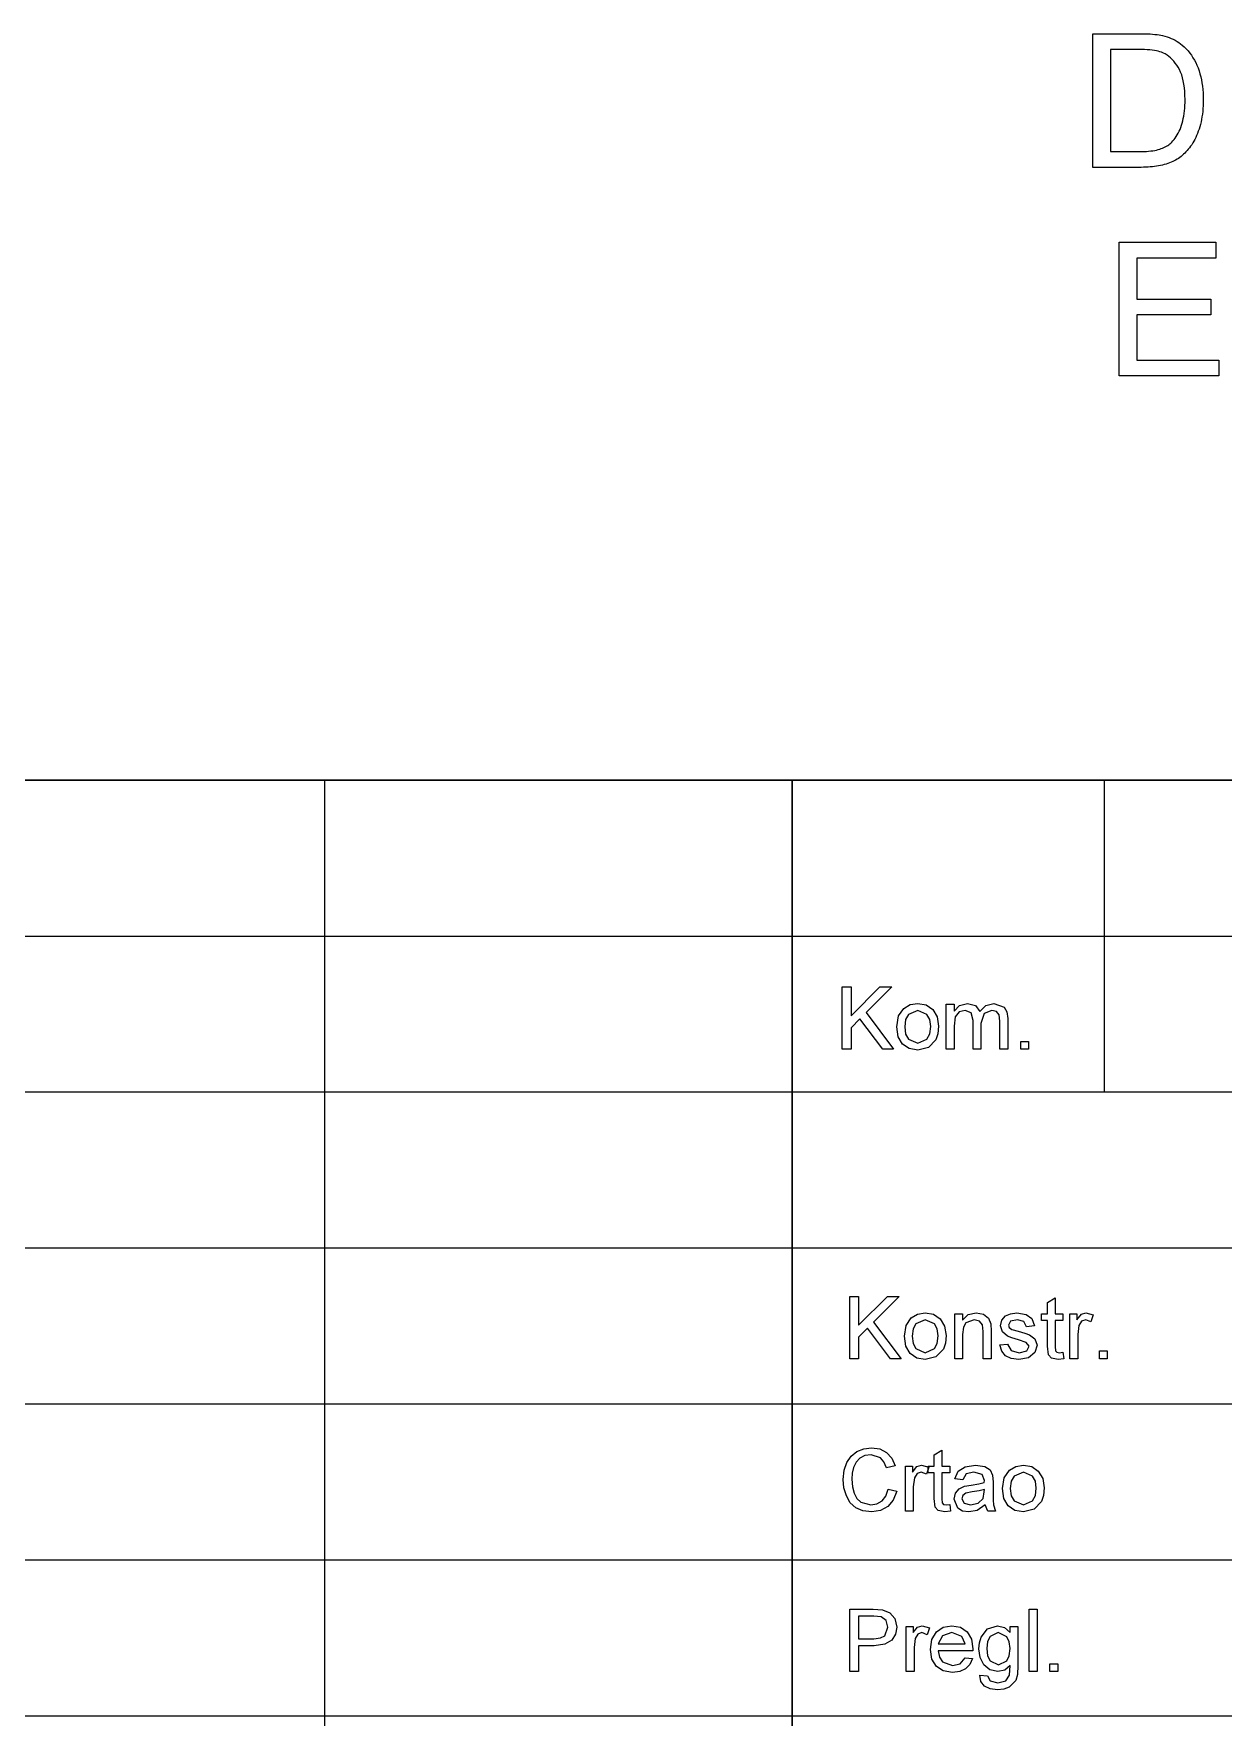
# Model space of a CAD drawing. Extents: x 0 to 297, y 0 to 420.
# Drawn here: x 207.18 to 233.89, y 18.97 to 56.75 of the extents above; entities that cross this region are included whole.
import ezdxf

# ---------------------------------------------------------------- set-up
doc = ezdxf.new("R2010")
doc.units = 0

msp = doc.modelspace()

# ---------------------------------------------------------------- linework, layer by layer
at = {"color": 7, "lineweight": 30}
for p, q in [((142.421, 40), (292, 40)), ((224.211, 40), (224.211, 5))]:
    msp.add_line(p, q, dxfattribs=at)
at = {"color": 7, "lineweight": 13}
for p, q in [((213.711, 40), (213.711, 5)), ((142.421, 36.5), (292, 36.5)), ((292, 33), (142.421, 33)), ((142.421, 29.5), (260.611, 29.5)), ((142.421, 26), (260.611, 26)), ((142.421, 22.5), (260.611, 22.5)), ((142.421, 19), (292, 19))]:
    msp.add_line(p, q, dxfattribs=at)
at = {"color": 7, "lineweight": 13, "ltscale": 0.175}
msp.add_line((231.211, 40), (231.211, 33), dxfattribs=at)
at = {"color": 7, "lineweight": 13}
for points in [[(230.957, 53.751), (230.957, 56.751), (231.99, 56.751), (232.058, 56.751), (232.123, 56.749), (232.185, 56.747), (232.243, 56.744), (232.298, 56.74), (232.35, 56.736), (232.399, 56.73), (232.444, 56.724), (232.486, 56.716), (232.524, 56.708), (232.575, 56.695), (232.624, 56.68), (232.672, 56.664), (232.718, 56.645), (232.763, 56.625), (232.806, 56.602), (232.848, 56.578), (232.888, 56.552), (232.927, 56.523), (232.964, 56.493), (233.01, 56.452), (233.054, 56.408), (233.096, 56.363), (233.135, 56.315), (233.172, 56.265), (233.206, 56.212), (233.238, 56.158), (233.267, 56.101), (233.294, 56.042), (233.319, 55.981), (233.341, 55.917), (233.361, 55.852), (233.379, 55.785), (233.394, 55.717), (233.407, 55.646), (233.418, 55.574), (233.426, 55.5), (233.432, 55.424), (233.436, 55.347), (233.437, 55.267), (233.436, 55.2), (233.434, 55.134), (233.43, 55.069), (233.424, 55.006), (233.417, 54.945), (233.408, 54.885), (233.398, 54.827), (233.386, 54.77), (233.372, 54.715), (233.357, 54.662), (233.341, 54.61), (233.323, 54.56), (233.305, 54.511), (233.286, 54.465), (233.266, 54.42), (233.245, 54.378), (233.223, 54.337), (233.2, 54.298), (233.177, 54.26), (233.152, 54.225), (233.127, 54.191), (233.101, 54.159), (233.075, 54.128), (233.049, 54.098), (233.022, 54.07), (232.994, 54.044), (232.966, 54.019), (232.938, 53.995), (232.909, 53.973), (232.879, 53.953), (232.849, 53.933), (232.817, 53.915), (232.785, 53.897), (232.751, 53.881), (232.715, 53.865), (232.679, 53.851), (232.641, 53.837), (232.602, 53.825), (232.562, 53.813), (232.521, 53.802), (232.478, 53.792), (232.435, 53.784), (232.39, 53.776), (232.343, 53.769), (232.296, 53.764), (232.247, 53.759), (232.197, 53.756), (232.145, 53.753), (232.093, 53.752), (232.039, 53.751)], [(231.354, 54.105), (231.994, 54.105), (232.052, 54.106), (232.108, 54.107), (232.161, 54.11), (232.211, 54.114), (232.259, 54.119), (232.304, 54.125), (232.347, 54.132), (232.387, 54.14), (232.425, 54.15), (232.46, 54.16), (232.493, 54.172), (232.524, 54.184), (232.555, 54.197), (232.584, 54.212), (232.611, 54.227), (232.638, 54.243), (232.662, 54.26), (232.686, 54.278), (232.708, 54.296), (232.729, 54.316), (232.756, 54.345), (232.783, 54.376), (232.808, 54.409), (232.832, 54.444), (232.854, 54.481), (232.876, 54.52), (232.896, 54.561), (232.915, 54.604), (232.932, 54.649), (232.949, 54.695), (232.964, 54.744), (232.977, 54.795), (232.989, 54.848), (232.999, 54.902), (233.008, 54.959), (233.015, 55.018), (233.02, 55.079), (233.024, 55.142), (233.027, 55.207), (233.028, 55.274), (233.026, 55.365), (233.021, 55.453), (233.014, 55.536), (233.003, 55.615), (232.989, 55.69), (232.972, 55.76), (232.952, 55.826), (232.929, 55.887), (232.902, 55.944), (232.873, 55.997), (232.841, 56.046), (232.809, 56.091), (232.774, 56.134), (232.739, 56.172), (232.702, 56.208), (232.664, 56.24), (232.624, 56.269), (232.583, 56.295), (232.541, 56.317), (232.497, 56.336), (232.464, 56.347), (232.426, 56.358), (232.384, 56.367), (232.339, 56.375), (232.289, 56.382), (232.236, 56.387), (232.179, 56.391), (232.118, 56.395), (232.053, 56.396), (231.984, 56.397), (231.354, 56.397)], [(231.546, 49.069), (231.546, 52.069), (233.715, 52.069), (233.715, 51.715), (231.943, 51.715), (231.943, 50.796), (233.603, 50.796), (233.603, 50.444), (231.943, 50.444), (231.943, 49.423), (233.785, 49.423), (233.785, 49.069)], [(225.335, 33.958), (225.335, 35.358), (225.53, 35.358), (225.53, 34.71), (226.178, 35.358), (226.444, 35.358), (225.867, 34.782), (226.482, 33.958), (226.245, 33.958), (225.731, 34.645), (225.53, 34.444), (225.53, 33.958)], [(226.56, 34.464), (226.599, 34.707), (226.714, 34.877), (226.857, 34.961), (227.027, 34.989), (227.214, 34.955), (227.363, 34.853), (227.461, 34.691), (227.494, 34.478), (227.479, 34.305), (227.436, 34.173), (227.268, 34), (227.027, 33.939), (226.838, 33.973), (226.689, 34.074), (226.592, 34.239)], [(226.735, 34.464), (226.756, 34.302), (226.818, 34.187), (227.027, 34.094), (227.235, 34.187), (227.298, 34.304), (227.319, 34.47), (227.298, 34.627), (227.235, 34.741), (227.027, 34.833), (226.818, 34.742), (226.756, 34.626)], [(227.669, 33.958), (227.669, 34.969), (227.844, 34.969), (227.844, 34.817), (227.967, 34.942), (228.141, 34.989), (228.321, 34.94), (228.419, 34.805), (228.558, 34.943), (228.734, 34.989), (228.968, 34.906), (229.029, 34.8), (229.049, 34.65), (229.049, 33.958), (228.874, 33.958), (228.874, 34.588), (228.857, 34.734), (228.797, 34.806), (228.694, 34.833), (228.517, 34.763), (228.446, 34.539), (228.446, 33.958), (228.271, 33.958), (228.271, 34.608), (228.23, 34.777), (228.093, 34.833), (227.96, 34.796), (227.871, 34.685), (227.844, 34.477), (227.844, 33.958)], [(229.341, 33.958), (229.341, 34.133), (229.516, 34.133), (229.516, 33.958)], [(225.505, 27.014), (225.505, 28.414), (225.699, 28.414), (225.699, 27.766), (226.347, 28.414), (226.613, 28.414), (226.036, 27.838), (226.652, 27.014), (226.414, 27.014), (225.9, 27.701), (225.699, 27.5), (225.699, 27.014)], [(230.288, 27.161), (230.307, 27.01), (230.177, 26.995), (230.032, 27.024), (229.959, 27.1), (229.938, 27.299), (229.938, 27.87), (229.802, 27.87), (229.802, 28.025), (229.938, 28.025), (229.938, 28.275), (230.113, 28.378), (230.113, 28.025), (230.288, 28.025), (230.288, 27.87), (230.113, 27.87), (230.113, 27.288), (230.122, 27.195), (230.152, 27.163), (230.212, 27.15)], [(226.73, 27.52), (226.768, 27.763), (226.883, 27.933), (227.026, 28.017), (227.197, 28.045), (227.384, 28.011), (227.533, 27.909), (227.63, 27.747), (227.663, 27.534), (227.649, 27.361), (227.605, 27.229), (227.437, 27.056), (227.197, 26.995), (227.008, 27.029), (226.859, 27.13), (226.762, 27.295)], [(227.857, 27.014), (227.857, 28.025), (228.032, 28.025), (228.032, 27.882), (228.163, 28.004), (228.342, 28.045), (228.503, 28.012), (228.614, 27.926), (228.665, 27.8), (228.674, 27.634), (228.674, 27.014), (228.499, 27.014), (228.499, 27.622), (228.48, 27.777), (228.411, 27.859), (228.294, 27.889), (228.11, 27.821), (228.052, 27.721), (228.032, 27.56), (228.032, 27.014)], [(228.869, 27.325), (229.044, 27.345), (229.122, 27.201), (229.301, 27.15), (229.473, 27.195), (229.53, 27.298), (229.465, 27.382), (229.289, 27.436), (229.139, 27.48), (229.04, 27.519), (228.927, 27.615), (228.888, 27.752), (228.918, 27.878), (229.001, 27.974), (229.108, 28.024), (229.253, 28.045), (229.458, 28.01), (229.588, 27.914), (229.646, 27.753), (229.471, 27.734), (229.41, 27.848), (229.266, 27.889), (229.11, 27.854), (229.063, 27.77), (229.082, 27.716), (229.143, 27.674), (229.284, 27.634), (229.431, 27.589), (229.533, 27.554), (229.659, 27.463), (229.705, 27.316), (229.655, 27.154), (229.511, 27.036), (229.299, 26.995), (229.126, 27.016), (229, 27.078), (228.916, 27.182)], [(230.444, 27.014), (230.444, 28.025), (230.599, 28.025), (230.599, 27.89), (230.701, 28.015), (230.804, 28.045), (230.969, 27.997), (230.913, 27.84), (230.797, 27.889), (230.704, 27.855), (230.645, 27.759), (230.619, 27.555), (230.619, 27.014)], [(226.905, 27.52), (226.925, 27.358), (226.988, 27.243), (227.197, 27.15), (227.405, 27.243), (227.467, 27.36), (227.488, 27.526), (227.467, 27.683), (227.404, 27.797), (227.197, 27.889), (226.988, 27.798), (226.925, 27.682)], [(231.105, 27.014), (231.105, 27.189), (231.28, 27.189), (231.28, 27.014)], [(226.364, 24.088), (226.559, 24.041), (226.479, 23.842), (226.355, 23.696), (226.191, 23.607), (225.994, 23.577), (225.794, 23.6), (225.636, 23.668), (225.514, 23.781), (225.425, 23.934), (225.371, 24.114), (225.353, 24.307), (225.373, 24.51), (225.434, 24.686), (225.531, 24.828), (225.662, 24.932), (225.818, 24.995), (225.988, 25.016), (226.174, 24.989), (226.328, 24.91), (226.445, 24.782), (226.52, 24.612), (226.325, 24.569), (226.27, 24.7), (226.195, 24.791), (225.979, 24.86), (225.842, 24.841), (225.729, 24.783), (225.644, 24.693), (225.588, 24.576), (225.558, 24.444), (225.548, 24.308), (225.56, 24.141), (225.597, 23.997), (225.66, 23.881), (225.75, 23.798), (225.976, 23.732), (226.112, 23.755), (226.226, 23.822), (226.312, 23.933)], [(227.745, 23.743), (227.764, 23.592), (227.634, 23.577), (227.489, 23.606), (227.416, 23.682), (227.395, 23.881), (227.395, 24.452), (227.259, 24.452), (227.259, 24.607), (227.395, 24.607), (227.395, 24.857), (227.57, 24.959), (227.57, 24.607), (227.745, 24.607), (227.745, 24.452), (227.57, 24.452), (227.57, 23.87), (227.579, 23.777), (227.609, 23.744), (227.669, 23.732)], [(226.753, 23.596), (226.753, 24.607), (226.909, 24.607), (226.909, 24.472), (227.011, 24.597), (227.114, 24.627), (227.278, 24.579), (227.222, 24.422), (227.107, 24.471), (227.014, 24.437), (226.955, 24.341), (226.928, 24.137), (226.928, 23.596)], [(228.542, 23.732), (228.358, 23.612), (228.176, 23.577), (228.034, 23.597), (227.929, 23.658), (227.842, 23.865), (227.875, 24), (227.96, 24.098), (228.079, 24.154), (228.226, 24.179), (228.4, 24.206), (228.522, 24.238), (228.523, 24.28), (228.476, 24.417), (228.289, 24.471), (228.118, 24.433), (228.037, 24.296), (227.862, 24.316), (227.937, 24.489), (228.09, 24.591), (228.322, 24.627), (228.534, 24.596), (228.655, 24.518), (228.709, 24.4), (228.717, 24.247), (228.717, 24.03), (228.72, 23.842), (228.729, 23.732), (228.775, 23.596), (228.6, 23.596)], [(228.931, 24.102), (228.969, 24.345), (229.085, 24.515), (229.227, 24.599), (229.398, 24.627), (229.585, 24.593), (229.734, 24.491), (229.832, 24.329), (229.864, 24.116), (229.85, 23.943), (229.807, 23.811), (229.639, 23.638), (229.398, 23.577), (229.209, 23.611), (229.06, 23.712), (228.963, 23.877)], [(229.106, 24.102), (229.127, 23.94), (229.189, 23.825), (229.398, 23.732), (229.606, 23.825), (229.669, 23.942), (229.689, 24.108), (229.668, 24.265), (229.606, 24.379), (229.398, 24.471), (229.189, 24.379), (229.127, 24.264)], [(228.523, 24.082), (228.409, 24.051), (228.251, 24.025), (228.106, 23.995), (228.04, 23.946), (228.017, 23.874), (228.067, 23.773), (228.215, 23.732), (228.385, 23.774), (228.495, 23.88), (228.522, 24.028)], [(225.505, 19.992), (225.505, 21.392), (226.024, 21.392), (226.233, 21.379), (226.403, 21.315), (226.513, 21.182), (226.555, 20.994), (226.527, 20.832), (226.445, 20.697), (226.29, 20.606), (226.047, 20.575), (225.699, 20.575), (225.699, 19.992)], [(225.699, 20.731), (226.045, 20.731), (226.191, 20.748), (226.288, 20.799), (226.36, 20.989), (226.318, 21.141), (226.206, 21.224), (226.041, 21.237), (225.699, 21.237)], [(229.53, 19.992), (229.53, 21.392), (229.705, 21.392), (229.705, 19.992)], [(226.769, 19.992), (226.769, 21.003), (226.924, 21.003), (226.924, 20.868), (227.026, 20.993), (227.129, 21.023), (227.294, 20.975), (227.238, 20.818), (227.122, 20.867), (227.029, 20.833), (226.97, 20.737), (226.944, 20.533), (226.944, 19.992)], [(228.089, 20.303), (228.26, 20.284), (228.199, 20.152), (228.102, 20.054), (227.97, 19.993), (227.805, 19.973), (227.602, 20.007), (227.446, 20.108), (227.346, 20.272), (227.313, 20.489), (227.347, 20.714), (227.447, 20.883), (227.602, 20.988), (227.796, 21.023), (227.984, 20.989), (228.134, 20.887), (228.233, 20.723), (228.266, 20.504), (228.265, 20.459), (227.488, 20.459), (227.518, 20.317), (227.587, 20.213), (227.809, 20.128), (227.978, 20.17)], [(227.488, 20.614), (228.091, 20.614), (228.021, 20.781), (227.795, 20.867), (227.583, 20.798)], [(228.421, 19.914), (228.596, 19.895), (228.653, 19.785), (228.824, 19.739), (229.004, 19.785), (229.09, 19.915), (229.102, 20.128), (228.979, 20.026), (228.828, 19.992), (228.648, 20.03), (228.513, 20.142), (228.43, 20.307), (228.402, 20.502), (228.414, 20.64), (228.452, 20.768), (228.597, 20.956), (228.82, 21.023), (228.976, 20.984), (229.102, 20.867), (229.102, 21.003), (229.277, 21.003), (229.277, 20.13), (229.265, 19.929), (229.229, 19.796), (229.077, 19.641), (228.961, 19.598), (228.821, 19.584), (228.657, 19.604), (228.529, 19.666), (228.446, 19.769)], [(228.577, 20.514), (228.596, 20.349), (228.652, 20.235), (228.839, 20.148), (229.026, 20.235), (229.083, 20.347), (229.102, 20.508), (229.082, 20.664), (229.024, 20.777), (228.836, 20.867), (228.653, 20.778), (228.596, 20.667)], [(229.996, 19.992), (229.996, 20.167), (230.171, 20.167), (230.171, 19.992)]]:
    msp.add_lwpolyline(points, close=True, dxfattribs=at)

doc.saveas('drawing.dxf')
